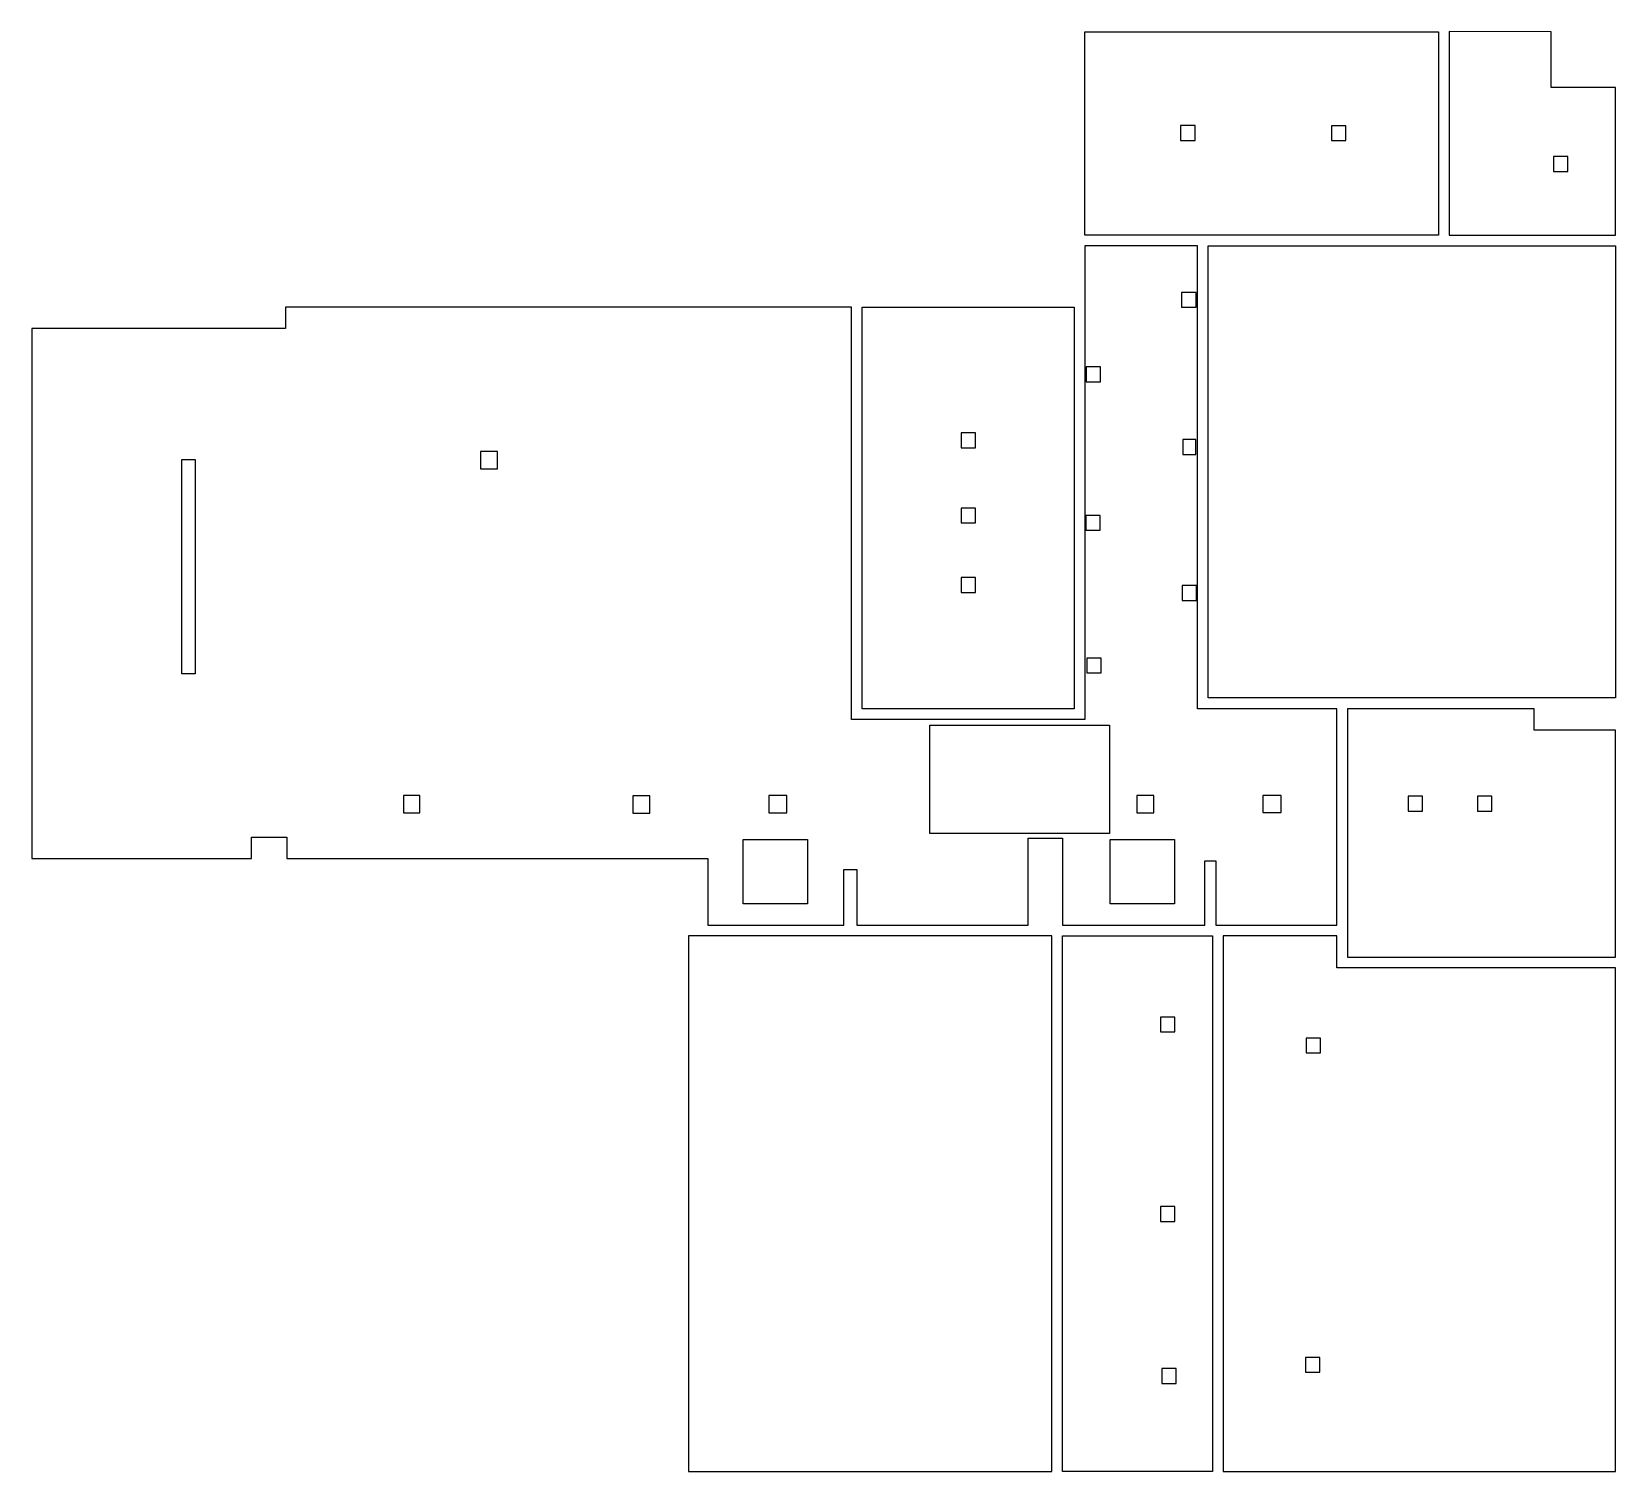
# Model space of a CAD drawing. Header units: metres. Extents: x 301 to 1779, y -102 to 1242.
import ezdxf

# ---------------------------------------------------------------- set-up
doc = ezdxf.new("R2010")
doc.units = ezdxf.units.M
doc.layers.add('AREE LEONARDO', color=5, linetype='Continuous')

msp = doc.modelspace()

# ---------------------------------------------------------------- linework, layer by layer
at = {"layer": 'AREE LEONARDO', "color": 3}
for points in [[(1284.5, 1242.1), (1614.5, 1242.1), (1614.5, 1052.1), (1284.5, 1052.1)], [(1076.5, 985.1), (1274.5, 985.1), (1274.5, 610.1), (1076.5, 610.1)], [(1703.6, 590.1), (1703.6, 610.1), (1529.5, 610.1), (1529.5, 378.1), (1779.5, 378.1), (1779.5, 590.1), (1703.6, 590.1)]]:
    msp.add_lwpolyline(points, close=True, dxfattribs=at)
at = {"layer": 'AREE LEONARDO', "color": 5}
for points in [[(1624.5, 1242.1), (1624.4, 1052.1), (1779.5, 1052.1), (1779.5, 1190.1), (1719.5, 1190.1), (1719.5, 1242.1), (1624.5, 1242.2)], [(1231.5, 489.1), (1263.5, 489.1), (1263.5, 408.1), (1396.5, 408.1), (1396.5, 468.1), (1406.5, 468.1), (1406.5, 408.1), (1519.5, 408.1), (1519.5, 610.1), (1389.5, 610.1), (1389.5, 1042.1), (1284.5, 1042.1), (1284.5, 600.1), (1066.5, 600.1), (1066.5, 985.1), (538.5, 985.1), (538.5, 965.1), (301.5, 965.1), (301.5, 470.1), (506.5, 470.1), (506.5, 490.1), (539.5, 490.1), (539.5, 470.1), (932.5, 470.1), (932.5, 408.1), (1059.5, 408.1), (1059.5, 460.1), (1071.5, 460.1), (1071.5, 408.1), (1231.5, 408.1), (1231.5, 489.1)], [(1399.5, 1042.1), (1779.5, 1042.1), (1779.5, 620.1), (1399.5, 620.1)], [(914.5, -101.9), (1253.5, -101.9), (1253.5, 398.1), (914.5, 398.1)], [(1263.5, 398.1), (1403.5, 398.1), (1403.5, -101.9), (1263.5, -101.9)], [(1413.5, -101.9), (1779.5, -101.9), (1779.5, 368.1), (1519.5, 368.1), (1519.5, 398.1), (1413.5, 398.1), (1413.5, -101.9)]]:
    msp.add_lwpolyline(points, close=True, dxfattribs=at)
at = {"layer": 'AREE LEONARDO', "color": 2}
for points in [[(1387.2, 1154.5), (1373.7, 1154.5), (1373.7, 1140.7), (1387.2, 1140.7)], [(1528, 1154.3), (1514.6, 1154.3), (1514.6, 1140.5), (1528, 1140.5)], [(1735, 1125.6), (1721.6, 1125.6), (1721.6, 1111.7), (1735, 1111.7)], [(1388.2, 998.8), (1374.7, 998.8), (1374.7, 985), (1388.2, 985)], [(1299, 929.1), (1285.5, 929.1), (1285.5, 915.3), (1299, 915.3)], [(1182.2, 867.5), (1168.8, 867.5), (1168.8, 853.7), (1182.2, 853.7)], [(1388, 861.3), (1375.7, 861.3), (1375.7, 847.4), (1388, 847.4)], [(441.6, 842.6), (454.1, 842.6), (454.1, 642.6), (441.6, 642.6)], [(736.1, 850.3), (720.2, 850.3), (720.2, 834.1), (736.1, 834.1)], [(1182.3, 797.3), (1168.9, 797.3), (1168.9, 783.5), (1182.3, 783.5)], [(1298.8, 790.6), (1285.4, 790.6), (1285.4, 776.7), (1298.8, 776.7)], [(1182.3, 732.5), (1168.9, 732.5), (1168.9, 718.7), (1182.3, 718.7)], [(1388.7, 725), (1375.3, 725), (1375.3, 711.1), (1388.7, 711.1)], [(1299.6, 657.4), (1286.1, 657.4), (1286.1, 643.6), (1299.6, 643.6)], [(1139.7, 594.8), (1307.5, 594.8), (1307.5, 493.7), (1139.7, 493.7)], [(663.6, 529), (648.4, 529), (648.4, 512.8), (663.6, 512.8)], [(878.5, 528.7), (862.6, 528.7), (862.6, 512.6), (878.5, 512.6)], [(1006.3, 529), (989.3, 529), (989.3, 512.8), (1006.3, 512.8)], [(1348.8, 529), (1333, 529), (1333, 512.8), (1348.8, 512.8)], [(1467.6, 529.2), (1450.5, 529.2), (1450.5, 513.1), (1467.6, 513.1)], [(1599.5, 528.4), (1586, 528.4), (1586, 514.5), (1599.5, 514.5)], [(1664.3, 528.3), (1650.8, 528.3), (1650.8, 514.5), (1664.3, 514.5)], [(1368.4, 322.2), (1355, 322.2), (1355, 308.4), (1368.4, 308.4)], [(1504.2, 302.5), (1490.8, 302.5), (1490.8, 288.7), (1504.2, 288.7)], [(1368.5, 145.3), (1355.1, 145.3), (1355.1, 131.5), (1368.5, 131.5)], [(1503.7, 4.5), (1490.3, 4.5), (1490.3, -9.3), (1503.7, -9.3)], [(1369.6, -5.9), (1356.2, -5.9), (1356.2, -19.8), (1369.6, -19.8)]]:
    msp.add_lwpolyline(points, close=True, dxfattribs=at)
at = {"layer": 'AREE LEONARDO', "color": 1}
for points in [[(965.6, 488), (1025.6, 488), (1025.6, 428), (965.6, 428)], [(1308, 488), (1368, 488), (1368, 428), (1308, 428)]]:
    msp.add_lwpolyline(points, close=True, dxfattribs=at)

doc.saveas('drawing.dxf')
